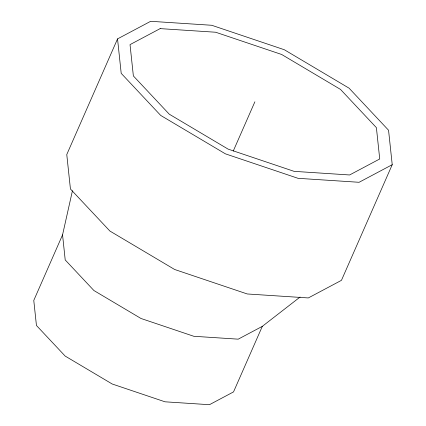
<?xml version="1.0" encoding="UTF-8"?>
<svg xmlns="http://www.w3.org/2000/svg" width="426" height="426" viewBox="0 0 426 426"><rect width="100%" height="100%" fill="white"/><g stroke="black" fill="none" stroke-linecap="round" stroke-linejoin="round"><path stroke-width="0.64" d="M300.096 297.028L262.304 326.369L233.533 391.904L209.438 404.7L165.038 401.809L112.224 384.012L65.157 356.067L36.444 325.475L33.776 300.421L62.558 234.864L72.436 190.752M117.539 38.894L66.77 154.542L70.434 188.995L109.919 231.062L174.644 269.488L247.261 293.967L308.317 297.939L341.455 280.34L392.224 164.692L388.555 130.244L349.075 88.171L284.35 49.751L211.733 25.272L150.671 21.3L117.539 38.894L121.202 73.347L160.687 115.419L225.407 153.839L298.03 178.318L359.086 182.291L392.224 164.692M233.235 151.097L254.881 101.793M262.304 326.369L238.203 339.165L193.803 336.279L140.99 318.478L93.922 290.537L65.21 259.94L62.558 234.864M160.155 28.622L130.031 44.618L133.365 75.934L169.255 114.179L228.091 149.105L294.1 171.353L349.608 174.969L379.726 158.973L376.398 127.656L340.502 89.412L281.671 54.485L215.657 32.232L160.155 28.622"/></g></svg>
